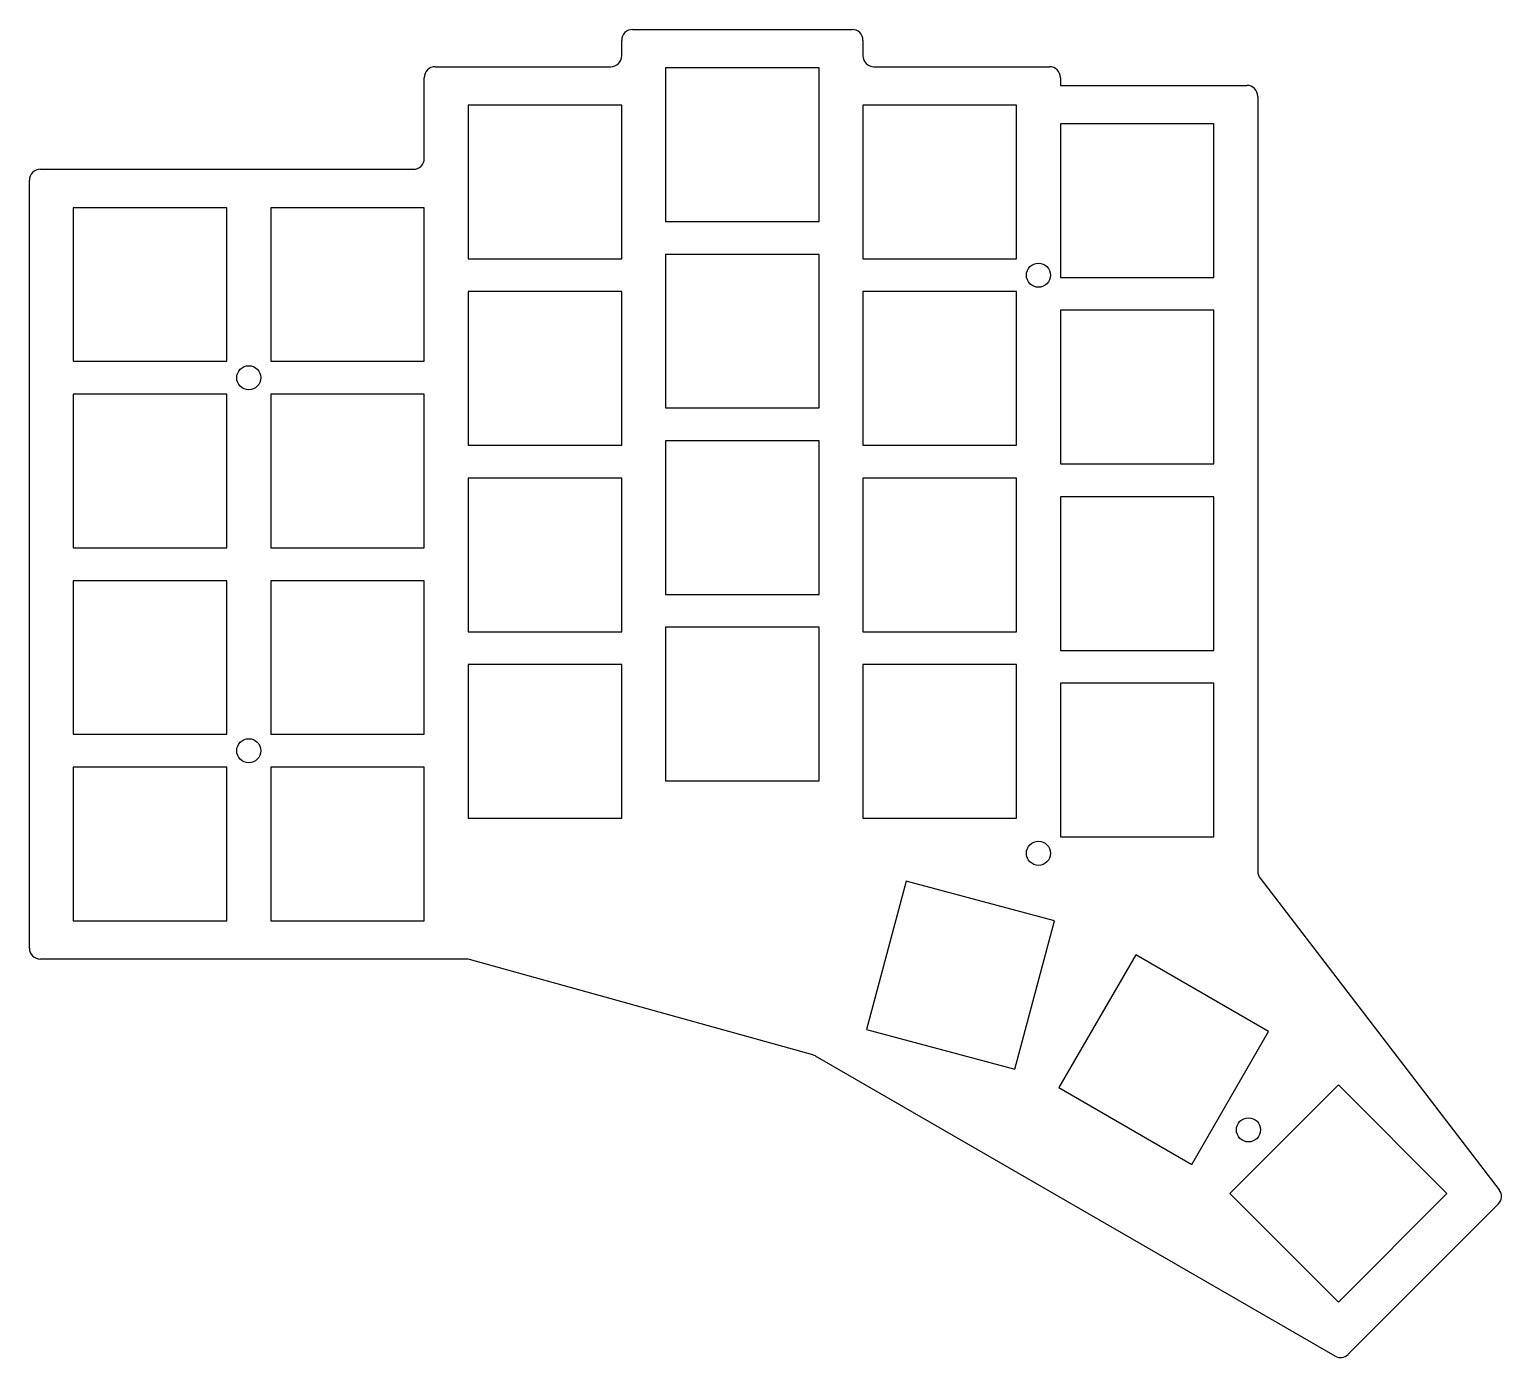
# Model space of a CAD drawing. Header units: millimetres. Extents: x 39 to 173, y -197 to -76.
import ezdxf

# ---------------------------------------------------------------- set-up
doc = ezdxf.new("R2010")
doc.units = ezdxf.units.MM

msp = doc.modelspace()

# ---------------------------------------------------------------- linework, layer by layer
for p, q in [((94, -75.75), (114, -75.75)), ((93, -78.15), (93, -76.75)), ((115, -76.75), (115, -78.15)), ((76, -79.15), (92, -79.15)), ((116, -79.15), (132, -79.15)), ((75, -87.5), (75, -80.15)), ((111, -79.25), (97, -79.25)), ((97, -79.25), (97, -93.25)), ((111, -93.25), (111, -79.25)), ((133, -80.15), (133, -80.85)), ((133, -80.85), (150, -80.85)), ((151, -81.85), (151, -152.51)), ((93, -82.65), (79, -82.65)), ((79, -82.65), (79, -96.65)), ((93, -96.65), (93, -82.65)), ((129, -82.65), (115, -82.65)), ((115, -82.65), (115, -96.65)), ((129, -96.65), (129, -82.65)), ((147, -84.35), (133, -84.35)), ((133, -84.35), (133, -98.35)), ((147, -98.35), (147, -84.35)), ((40, -88.5), (74, -88.5)), ((39, -159.5), (39, -89.5)), ((57, -92), (43, -92)), ((43, -92), (43, -106)), ((57, -106), (57, -92)), ((75, -92), (61, -92)), ((61, -92), (61, -106)), ((75, -106), (75, -92)), ((97, -93.25), (111, -93.25)), ((111, -96.25), (97, -96.25)), ((97, -96.25), (97, -110.25)), ((111, -110.25), (111, -96.25)), ((79, -96.65), (93, -96.65)), ((115, -96.65), (129, -96.65)), ((133, -98.35), (147, -98.35)), ((93, -99.65), (79, -99.65)), ((79, -99.65), (79, -113.65)), ((93, -113.65), (93, -99.65)), ((129, -99.65), (115, -99.65)), ((115, -99.65), (115, -113.65)), ((129, -113.65), (129, -99.65)), ((147, -101.35), (133, -101.35)), ((133, -101.35), (133, -115.35)), ((147, -115.35), (147, -101.35)), ((43, -106), (57, -106)), ((61, -106), (75, -106)), ((57, -109), (43, -109)), ((43, -109), (43, -123)), ((57, -123), (57, -109)), ((75, -109), (61, -109)), ((61, -109), (61, -123)), ((75, -123), (75, -109)), ((97, -110.25), (111, -110.25)), ((79, -113.65), (93, -113.65)), ((111, -113.25), (97, -113.25)), ((97, -113.25), (97, -127.25)), ((111, -127.25), (111, -113.25)), ((115, -113.65), (129, -113.65)), ((133, -115.35), (147, -115.35)), ((93, -116.65), (79, -116.65)), ((79, -116.65), (79, -130.65)), ((93, -130.65), (93, -116.65)), ((129, -116.65), (115, -116.65)), ((115, -116.65), (115, -130.65)), ((129, -130.65), (129, -116.65)), ((147, -118.35), (133, -118.35)), ((133, -118.35), (133, -132.35)), ((147, -132.35), (147, -118.35)), ((43, -123), (57, -123)), ((61, -123), (75, -123)), ((57, -126), (43, -126)), ((43, -126), (43, -140)), ((57, -140), (57, -126)), ((75, -126), (61, -126)), ((61, -126), (61, -140)), ((75, -140), (75, -126)), ((97, -127.25), (111, -127.25)), ((79, -130.65), (93, -130.65)), ((111, -130.25), (97, -130.25)), ((97, -130.25), (97, -144.25)), ((111, -144.25), (111, -130.25)), ((115, -130.65), (129, -130.65)), ((133, -132.35), (147, -132.35)), ((93, -133.65), (79, -133.65)), ((79, -133.65), (79, -147.65)), ((93, -147.65), (93, -133.65)), ((129, -133.65), (115, -133.65)), ((115, -133.65), (115, -147.65)), ((129, -147.65), (129, -133.65)), ((147, -135.35), (133, -135.35)), ((133, -135.35), (133, -149.35)), ((147, -149.35), (147, -135.35)), ((43, -140), (57, -140)), ((61, -140), (75, -140)), ((57, -143), (43, -143)), ((43, -143), (43, -157)), ((57, -157), (57, -143)), ((75, -143), (61, -143)), ((61, -143), (61, -157)), ((75, -157), (75, -143)), ((97, -144.25), (111, -144.25)), ((79, -147.65), (93, -147.65)), ((115, -147.65), (129, -147.65)), ((133, -149.35), (147, -149.35)), ((118.94, -153.4), (115.32, -166.92)), ((132.47, -157.02), (118.94, -153.4)), ((151.21, -153.12), (173.02, -181.52)), ((43, -157), (57, -157)), ((61, -157), (75, -157)), ((128.84, -170.54), (132.47, -157.02)), ((78.86, -160.5), (40, -160.5)), ((110.43, -169.23), (79.13, -160.54)), ((139.87, -160.09), (132.87, -172.21)), ((151.99, -167.09), (139.87, -160.09)), ((115.32, -166.92), (128.84, -170.54)), ((144.99, -179.21), (151.99, -167.09)), ((158.04, -196.68), (110.66, -169.33)), ((132.87, -172.21), (144.99, -179.21)), ((158.35, -171.96), (148.45, -181.86)), ((168.25, -181.86), (158.35, -171.96)), ((148.45, -181.86), (158.35, -191.76)), ((158.35, -191.76), (168.25, -181.86)), ((172.93, -182.84), (159.25, -196.52))]:
    msp.add_line(p, q)
for centre in [(131, -98.15), (59, -107.5), (59, -141.5), (131, -150.85), (150.15, -176.06)]:
    msp.add_circle(centre, 1.1)
for centre, start, end in [((94, -76.75), 90, 180), ((114, -76.75), 0, 90), ((76, -80.15), 90, 180), ((92, -78.15), 270, 0), ((116, -78.15), 180, 270), ((132, -80.15), 0, 90), ((150, -81.85), 0, 90), ((40, -89.5), 90, 180), ((74, -87.5), 270, 0), ((152, -152.51), 180, 217.5234), ((40, -159.5), 180, 270), ((78.86, -161.5), 74.4756, 90), ((110.16, -170.19), 60, 74.4756), ((172.22, -182.13), 315, 37.5234), ((158.54, -195.82), 240, 315)]:
    msp.add_arc(centre, 1, start, end)

doc.saveas('drawing.dxf')
